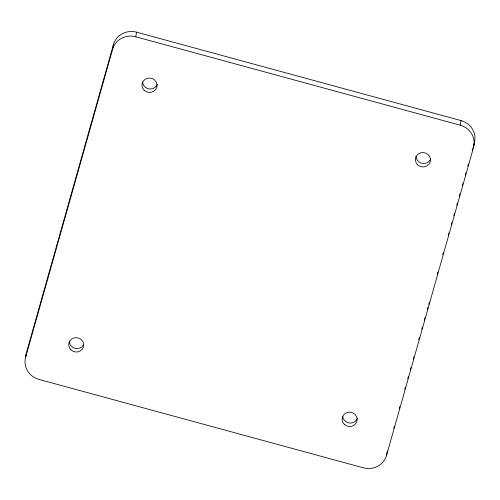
<?xml version="1.0" encoding="UTF-8"?>
<svg xmlns="http://www.w3.org/2000/svg" width="500" height="500" viewBox="0 0 500 500"><rect width="100%" height="100%" fill="white"/><g stroke="black" fill="none" stroke-linecap="round" stroke-linejoin="round"><path stroke-width="0.75" d="M25.644 357.15L26.469 352.55L113.469 44.519A18.9 17.975 10.2 0 1 136.581 32.181L461.019 120.581A18.9 17.975 10.2 0 1 474.356 142.85L473.531 147.45L386.531 455.481A18.9 17.975 10.2 0 1 363.419 467.819L38.981 379.419A18.9 17.975 10.2 0 1 25.644 357.15L112.638 49.119L113.469 44.519M112.638 49.119A18.9 17.975 10.2 0 1 135.756 36.775L136.581 32.181M386.531 455.481L387.362 450.881M473.531 147.45A18.9 17.975 10.2 0 0 460.188 125.181L461.019 120.581M393.725 428.344L394.363 426.094M399.244 408.812L399.881 406.556M404.756 389.275L405.394 387.025M407.731 378.762L408.369 376.506M410.275 369.744L410.913 367.488M413.244 359.225L413.881 356.975M418.762 339.694L419.4 337.438M421.731 329.175L422.369 326.919M424.281 320.156L424.919 317.906M427.25 309.637L427.887 307.387M428.738 304.381L429.375 302.125M437.225 274.331L437.863 272.075M442.738 254.794L443.375 252.544M448.256 235.263L448.894 233.006M451.225 224.744L451.863 222.488M453.775 215.731L454.412 213.475M456.744 205.212L457.381 202.956M459.294 196.194L459.925 193.944M462.262 185.675L462.9 183.425M465.231 175.156L465.869 172.906M467.781 166.144L468.413 163.888M472.231 150.369L472.869 148.112M473.719 145.106L474.356 142.85M135.756 36.775L460.188 125.181M25.869 356.019A18.9 17.975 10.2 0 1 26.469 352.55M157.256 84.394A7.562 7.188 10.2 0 1 148.85 88.881A7.562 7.188 10.2 0 1 142.613 81.688M83.387 345.1A7.562 7.188 10.2 0 1 74.894 348.312A7.562 7.188 10.2 0 1 69.3 341.262M357.344 418.469A7.562 7.188 10.2 0 1 349.263 423.006A7.562 7.188 10.2 0 1 342.731 416.388M430.856 158.3A7.562 7.188 10.2 0 1 422.575 163.431A7.562 7.188 10.2 0 1 416.012 156.181M144.206 90.262A7.562 7.188 10.2 0 0 156.831 87.25A7.562 7.188 10.2 0 0 147.587 78.275A7.562 7.188 10.2 0 0 144.206 90.262M70.894 349.837A7.562 7.188 10.2 0 0 83.519 346.825A7.562 7.188 10.2 0 0 74.275 337.85A7.562 7.188 10.2 0 0 70.894 349.837M417.606 164.762A7.562 7.188 10.2 0 0 430.231 161.744A7.562 7.188 10.2 0 0 420.988 152.769A7.562 7.188 10.2 0 0 417.606 164.762M344.294 424.338A7.562 7.188 10.2 0 0 356.919 421.325A7.562 7.188 10.2 0 0 347.681 412.35A7.562 7.188 10.2 0 0 344.294 424.338"/></g></svg>
